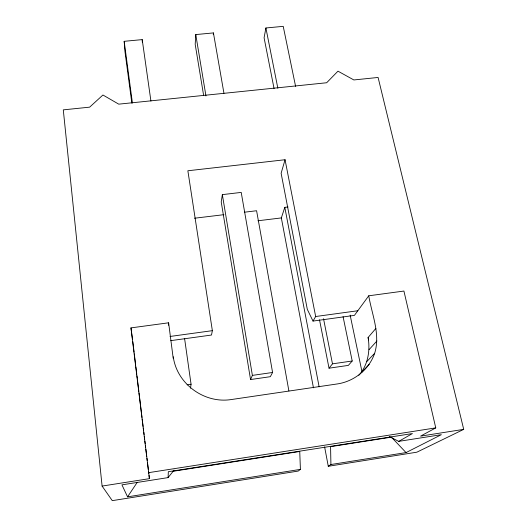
<?xml version="1.0" encoding="UTF-8"?>
<svg xmlns="http://www.w3.org/2000/svg" width="527" height="527" viewBox="0 0 527 527"><rect width="100%" height="100%" fill="white"/><g stroke="black" fill="none" stroke-linecap="round" stroke-linejoin="round"><path stroke-width="0.79" d="M168.587 325.251L168.627 322.801L130.966 327.886L149.424 478.654L102.1 486.072L63.286 109.866L89.643 107.152L102.936 95.005L118.746 104.155L326.661 82.752L337.978 71.165L353.854 79.952L378.096 77.456L463.714 429.367L416.844 452.192L328.275 466.283L324.606 446.87M173.001 471.296L299.744 451.487L300.403 469.379L127.56 496.842L121.935 484.853L168.106 477.6L168.33 471.698L412.424 433.563L398.741 441.369L389.255 436.58M173.199 358.281L168.627 322.801M223.942 93.253L213.428 32.918L195.761 34.578L195.194 44.36L203.62 95.374M213.283 34.551L213.428 32.918M190.504 388.241L191.064 384.236L184.615 338.716M222.348 194.628L221.228 201.999L250.549 379.545L270.331 376.686L272.578 372.477L241.214 192.408L222.348 194.628L252.38 375.389L250.549 379.545M173.264 356.779C176.868 383.808 204.133 403.682 230.958 399.598L337.833 383.86C354.585 381.159 369.117 369.361 374.684 353.261C380.586 334.026 371.917 314.678 368.755 295.792L403.919 291.049L435.763 427.878L420.553 436.132L463.714 429.367M295.601 86.408L283.223 26.35L265.904 27.977L264.086 37.786L274.066 88.576M358.854 375.27C367.991 365.224 370.369 350.593 368.09 337.511L375.876 328.433M285.054 159.734L281.122 173.264L307.32 309.389L312.998 321.081L315.666 316.516L285.054 159.734L187.862 170.768L212.361 330.666L211.498 335.04L170.761 340.646M313.446 387.813L281.339 217.921L284.804 207.342L288.032 206.953M127.56 496.842L137.316 482.231M368.755 295.792L354.414 315.383L312.998 321.081M319.514 319.83L329.019 368.189L332.478 363.841L352.207 360.995L343.07 316.661M168.106 477.6L174.068 470.124M352.207 360.995L348.354 365.389L329.019 368.189M369.078 349.645L376.943 340.982M366.864 361.509L374.684 353.261M361.548 372.293L369.203 364.421M300.403 469.379L298.229 471.066L112.277 500.65L102.1 486.072M328.275 466.283L330.916 464.531L406.034 452.588L441.362 434.676L398.741 441.369M148.502 472.679L435.763 427.878M187.092 384.809L191.064 384.236M252.38 375.389L272.578 372.477M170.017 336.463L212.361 330.666M315.666 316.516L357.807 310.746M257.953 220.773L281.339 217.921M194.496 218.224L223.909 214.68M244.33 212.216L256.59 210.741L288.882 390.896M131.849 103.134L124.906 51.073L124.174 41.317L142.211 39.617L150.92 101.059M406.034 452.588L391.416 437.16L330.574 446.665L330.916 464.531M368.09 337.511L368.604 339.908M350.145 315.106L362.036 371.97M265.904 27.977L277.848 88.24M323.532 318.736L332.478 363.841M284.804 207.342L319.131 386.838M195.761 34.578L205.952 95.927M130.966 327.886L132.488 339.144M124.174 41.317L132.409 102.969M132.811 341.562L134.095 352.168M134.293 353.801L135.683 365.224M135.88 366.858L136.77 374.203M136.967 375.83L137.264 378.281M137.461 379.914L138.351 387.259M138.548 388.886L138.845 391.337M139.042 392.971L140.426 404.393M140.623 406.027L142.007 417.45M142.204 419.084L143.094 426.429M143.291 428.056L143.594 430.506M143.792 432.14L144.088 434.584M144.286 436.218L144.681 439.485M144.879 441.112L145.175 443.563M145.373 445.196L145.669 447.64M145.867 449.274L146.756 456.619M146.954 458.253L147.25 460.697M147.448 462.331L148.337 469.676M148.535 471.309L148.831 473.753M149.029 475.387L149.424 478.654M142.211 39.617L142.31 42.061"/></g></svg>
